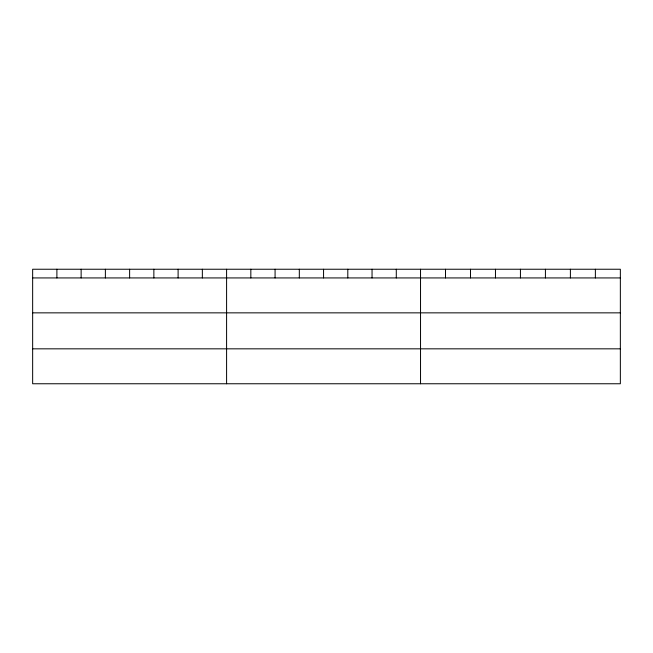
<?xml version="1.0" encoding="UTF-8"?>
<svg xmlns="http://www.w3.org/2000/svg" width="653" height="653" viewBox="0 0 653 653"><rect width="100%" height="100%" fill="white"/><g stroke="black" fill="none" stroke-linecap="round" stroke-linejoin="round"><path stroke-width="0.98" d="M620.35 312.852L620.35 269.24L32.65 269.24L32.65 383.76L620.35 383.76L620.35 312.852L32.65 312.852M32.65 277.933L620.35 277.933M32.65 348.833L620.35 348.833M595.373 269.24L595.373 277.933M570.395 269.24L570.395 277.933M545.418 269.24L545.418 277.933M520.441 269.24L520.441 277.933M495.464 269.24L495.464 277.933M470.486 269.24L470.486 277.933M445.509 269.24L445.509 277.933M420.532 269.24L420.532 383.76M396.289 269.24L396.289 277.933M372.047 269.24L372.047 277.933M347.804 269.24L347.804 277.933M323.561 269.24L323.561 277.933M299.319 269.24L299.319 277.933M275.076 269.24L275.076 277.933M250.834 269.24L250.834 277.933M226.591 269.24L226.591 383.76M202.348 269.24L202.348 277.933M178.106 269.24L178.106 277.933M153.863 269.24L153.863 277.933M129.621 269.24L129.621 277.933M105.378 269.24L105.378 277.933M81.135 269.24L81.135 277.933M56.893 269.24L56.893 277.933"/></g></svg>
